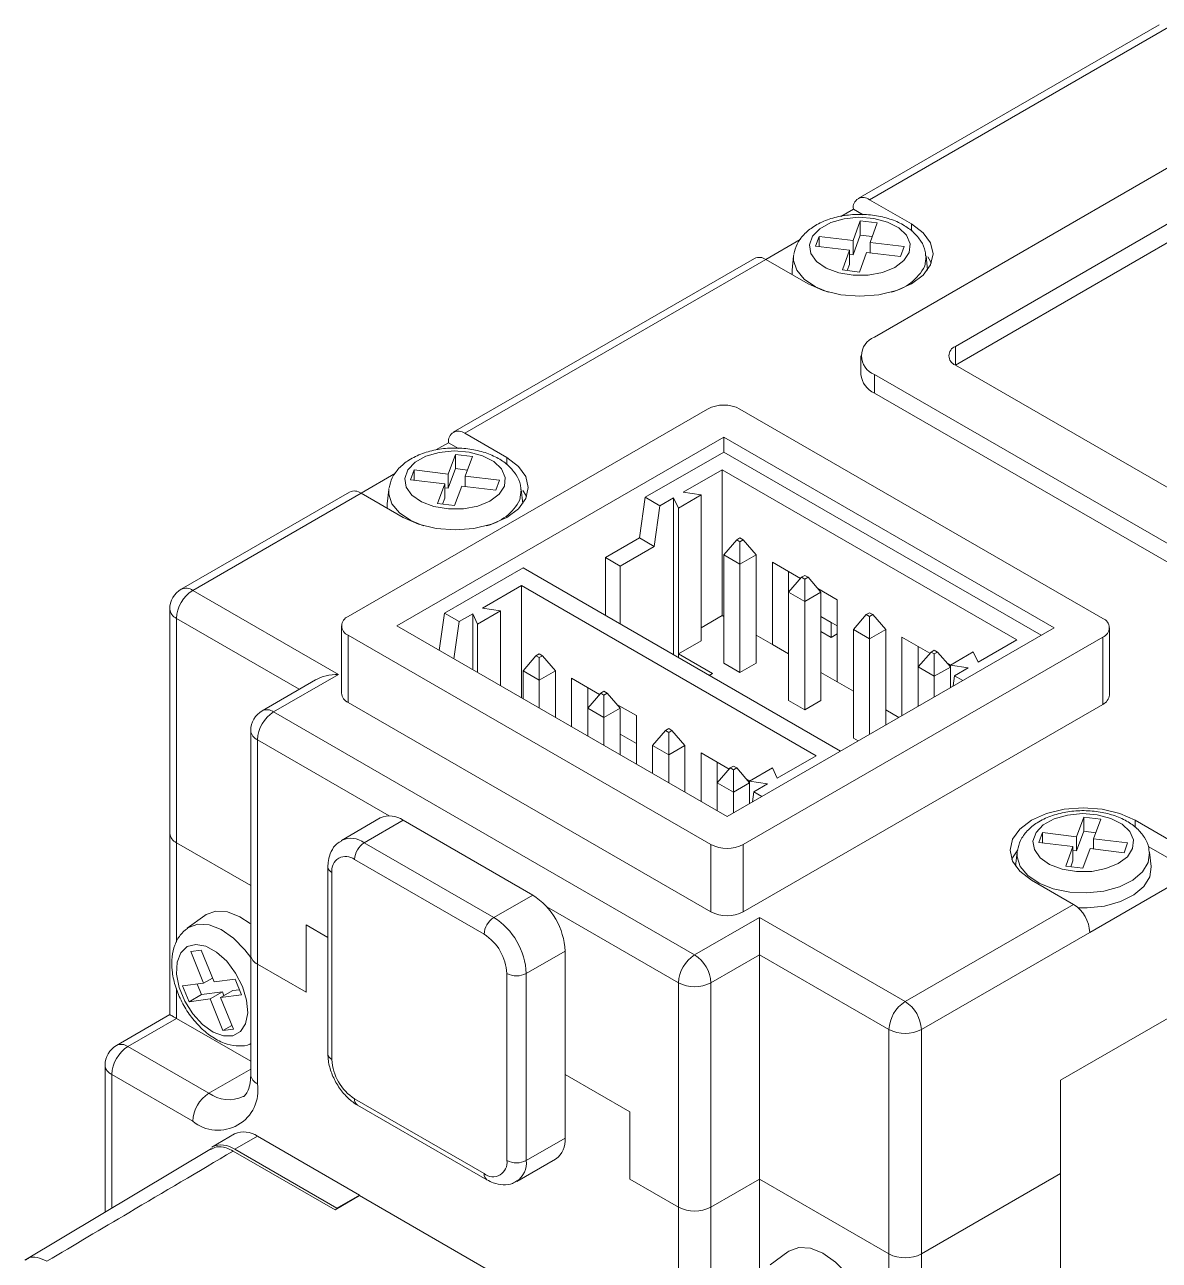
# Model space of a CAD drawing. Header units: inches. Extents: x 0.2 to 16.3, y 0.2 to 11.5.
# Drawn here: x 14.221 to 14.709, y 9.663 to 10.194 of the extents above; entities that cross this region are included whole.
import ezdxf

# ---------------------------------------------------------------- set-up
doc = ezdxf.new("R2010")
doc.units = ezdxf.units.IN
doc.header["$MEASUREMENT"] = 0

msp = doc.modelspace()

# ---------------------------------------------------------------- linework, layer by layer
at = {"color": 7, "linetype": 'Continuous', "lineweight": 18}
for p, q in [((14.7090412012, 10.1937232941), (14.5795905503, 10.118993024)), ((14.7139620611, 10.1932360101), (14.5845114102, 10.11850574)), ((14.8093101211, 10.1880142328), (14.5865993239, 10.0594460262)), ((14.8162698335, 10.1679254505), (14.621397886, 10.0554282698)), ((14.8162698335, 10.1598886315), (14.6213990172, 10.0473921038)), ((14.5775516978, 10.1144866775), (14.5721095401, 10.1113449867)), ((14.5817675095, 10.1120529412), (14.5775516978, 10.1144866775)), ((14.6026066625, 10.1080595732), (14.5845114102, 10.11850574)), ((14.5805128077, 10.1094265372), (14.5774425866, 10.1009737718)), ((14.5878339105, 10.1085403368), (14.5805128077, 10.1094265372)), ((14.5805128077, 10.1033185548), (14.5805128077, 10.1094265372)), ((14.5847636894, 10.1000875713), (14.5878339105, 10.1085403368)), ((14.5805128077, 10.1033185548), (14.5774425866, 10.0948657893)), ((14.5857087983, 10.1026895936), (14.5805128077, 10.1033185548)), ((14.5547523329, 10.1013248843), (14.539970382, 10.0927914456)), ((14.5628003808, 10.1027461727), (14.5612652702, 10.0985197899)), ((14.5612652702, 10.0985197899), (14.575907476, 10.096747389)), ((14.5774425866, 10.1009737718), (14.5628003808, 10.1027461727)), ((14.5628003808, 10.0983339688), (14.5628003808, 10.1027461727)), ((14.5774425866, 10.0948657893), (14.5774425866, 10.1009737718)), ((14.5994058952, 10.0983151704), (14.5847636894, 10.1000875713)), ((14.5847636894, 10.0956753674), (14.5847636894, 10.1000875713)), ((14.5978707847, 10.0940887877), (14.5994058952, 10.0983151704)), ((14.5350483908, 10.0932793827), (14.4055977399, 10.0185491126)), ((14.5399692507, 10.0927920987), (14.4105185998, 10.0180618286)), ((14.5399692507, 10.0927920987), (14.558064503, 10.0823459319)), ((14.5518624033, 10.0943006797), (14.5512083464, 10.0882079874)), ((14.5518624033, 10.0943006797), (14.5519367244, 10.094846085)), ((14.575907476, 10.096747389), (14.5728372549, 10.0882946236)), ((14.575907476, 10.0906394066), (14.575907476, 10.096747389)), ((14.5774425866, 10.0948657893), (14.575907476, 10.0950516105)), ((14.5801583578, 10.0874084231), (14.5832285789, 10.0958611886)), ((14.5832285789, 10.0958611886), (14.5978707847, 10.0940887877)), ((14.6094556535, 10.0882747358), (14.6088087622, 10.0943006797)), ((14.5512083464, 10.0882079874), (14.5511897481, 10.0863146434)), ((14.5728372549, 10.0882946236), (14.5801583578, 10.0874084231)), ((14.575907476, 10.0906394066), (14.5749623671, 10.0880373843)), ((14.5808337094, 10.0514105133), (14.5808337094, 10.0433736943)), ((14.621397886, 10.0473927568), (14.7536324218, 9.9710553842)), ((14.5865993239, 10.0433750004), (14.7466727094, 9.9509666019)), ((14.5865993239, 10.0433750004), (14.5865993239, 10.0353381814)), ((14.5865993239, 10.0353381814), (14.7466727094, 9.9429297829)), ((14.514914286, 10.0285126974), (14.3604086705, 9.9393185041)), ((14.6847312689, 9.9385149528), (14.5288337109, 10.0285126974)), ((14.4286138521, 10.0076156618), (14.4105185998, 10.0180618286)), ((14.3812878077, 9.9353007476), (14.5218739985, 10.016459428)), ((14.4035588874, 10.0140427661), (14.3981167297, 10.0109010753)), ((14.4077746992, 10.0116090298), (14.4035588874, 10.0140427661)), ((14.5218739985, 10.016459428), (14.6638521317, 9.9344971963)), ((14.5218739985, 10.010030234), (14.5218739985, 10.016459428)), ((14.4065199973, 10.0089826259), (14.4034497762, 10.0005298604)), ((14.4138411002, 10.0080964254), (14.4065199973, 10.0089826259)), ((14.4065199973, 10.0028746434), (14.4065199973, 10.0089826259)), ((14.4107708791, 9.9996436599), (14.4138411002, 10.0080964254)), ((14.4881378641, 9.9905547782), (14.5218739985, 10.010030234)), ((14.5218739985, 10.010030234), (14.658283683, 9.9312825993)), ((14.3888075704, 10.0023022613), (14.3872724599, 9.9980758785)), ((14.4034497762, 10.0005298604), (14.3888075704, 10.0023022613)), ((14.3888075704, 9.9978900574), (14.3888075704, 10.0023022613)), ((14.4065199973, 10.0028746434), (14.4034497762, 9.9944218779)), ((14.411715988, 10.0022456822), (14.4065199973, 10.0028746434)), ((14.5044747174, 9.9927538813), (14.5211780272, 10.0023964967)), ((14.5211780272, 10.0023964967), (14.6478447931, 9.9292733293)), ((14.5211780272, 10.0023964967), (14.5211780272, 9.9397093084)), ((14.3807595225, 10.0008809729), (14.3659775716, 9.9923475342)), ((14.3872724599, 9.9980758785), (14.4019146657, 9.9963034776)), ((14.4034497762, 9.9944218779), (14.4034497762, 10.0005298604)), ((14.4254130849, 9.997871259), (14.4107708791, 9.9996436599)), ((14.4107708791, 9.995231456), (14.4107708791, 9.9996436599)), ((14.4238779744, 9.9936448763), (14.4254130849, 9.997871259)), ((14.6666360167, 9.7400226331), (15.1120576111, 9.9971590462)), ((14.3610555805, 9.9928354713), (14.2886745714, 9.9510508041)), ((14.3659764404, 9.9923481873), (14.2935954313, 9.9505635202)), ((14.3659764404, 9.9923481873), (14.3840716927, 9.9819020205)), ((14.3778695929, 9.9938567683), (14.3772155361, 9.987764076)), ((14.3778695929, 9.9938567683), (14.3779439141, 9.9944021737)), ((14.4019146657, 9.9963034776), (14.3988444446, 9.9878507122)), ((14.4019146657, 9.9901954952), (14.4019146657, 9.9963034776)), ((14.4034497762, 9.9944218779), (14.4019146657, 9.9946076991)), ((14.4061655475, 9.9869645117), (14.4092357686, 9.9954172772)), ((14.4092357686, 9.9954172772), (14.4238779744, 9.9936448763)), ((14.4354628432, 9.9878308244), (14.4348159519, 9.9938567683)), ((14.5121592504, 9.9915652087), (14.5023579544, 9.9859070409)), ((14.5044747174, 9.9927538813), (14.5121592504, 9.9915652087)), ((14.5121592504, 9.9288780204), (14.5121592504, 9.9915652087)), ((14.3772155361, 9.987764076), (14.3771969378, 9.985870732)), ((14.3988444446, 9.9878507122), (14.4061655475, 9.9869645117)), ((14.4019146657, 9.9901954952), (14.4009695568, 9.9875934729)), ((14.4881378641, 9.9905547782), (14.4856834939, 9.9730642624)), ((14.4944016052, 9.9869387974), (14.4881378641, 9.9905547782)), ((14.4944016052, 9.9869387974), (14.4919472351, 9.9694482816)), ((14.4944016052, 9.9869387974), (14.50029889, 9.9903432274)), ((14.5023579544, 9.9859070409), (14.50029889, 9.9903432274)), ((14.50029889, 9.9228449189), (14.50029889, 9.9903432274)), ((14.5023579544, 9.9232198526), (14.5023579544, 9.9859070409)), ((14.4710680978, 9.9646269739), (14.4856834939, 9.9730642624)), ((14.4856834939, 9.9730642624), (14.4919472351, 9.9694482816)), ((14.5218739985, 9.9658323008), (14.5274417684, 9.972261756)), ((14.5288337109, 9.9730653073), (14.5274417684, 9.972261756)), ((14.5274417684, 9.972261756), (14.5288337109, 9.9714582047)), ((14.5302256534, 9.972261756), (14.5288337109, 9.9730653073)), ((14.5288337109, 9.9714582047), (14.5302256534, 9.972261756)), ((14.5288337109, 9.9618145443), (14.5288337109, 9.9714582047)), ((14.5302256534, 9.972261756), (14.5357934233, 9.9658323008)), ((14.477331839, 9.961010993), (14.4919472351, 9.9694482816)), ((14.5288337109, 9.9618145443), (14.5218739985, 9.9658323008)), ((14.5218739985, 9.9658323008), (14.5218739985, 9.9192187505)), ((14.5357934233, 9.9658323008), (14.5288337109, 9.9618145443)), ((14.5357934233, 9.9658323008), (14.5357934233, 9.9192187505)), ((14.4018374301, 9.9407345981), (14.4355735645, 9.960210054)), ((14.4355735645, 9.960210054), (14.5719832491, 9.8814624193)), ((14.4710680978, 9.9646269739), (14.4710680978, 9.939719496)), ((14.4710680978, 9.9646269739), (14.477331839, 9.961010993)), ((14.477331839, 9.961010993), (14.477331839, 9.9361035152)), ((14.5288337109, 9.9618145443), (14.5288337109, 9.9152009941)), ((14.5548150285, 9.9556530846), (14.5427531357, 9.9626162671)), ((14.5427531357, 9.9626162671), (14.5427531357, 9.9272542634)), ((14.5497128481, 9.9585985106), (14.5497128481, 9.949761275)), ((14.555280618, 9.9561907302), (14.5497128481, 9.949761275)), ((14.5566725605, 9.9569942815), (14.555280618, 9.9561907302)), ((14.555280618, 9.9561907302), (14.5566725605, 9.9553871789)), ((14.558064503, 9.9561907302), (14.5566725605, 9.9569942815)), ((14.5566725605, 9.9553871789), (14.558064503, 9.9561907302)), ((14.5566725605, 9.9457435185), (14.5566725605, 9.9553871789)), ((14.5636322729, 9.949761275), (14.558064503, 9.9561907302)), ((14.2935954313, 9.9505635202), (14.356232843, 9.9144037121)), ((14.4181742835, 9.9429337012), (14.4348775933, 9.9525763167)), ((14.4348775933, 9.9525763167), (14.5615443592, 9.8794531492)), ((14.4348775933, 9.9525763167), (14.4348775933, 9.9043640229)), ((14.5566725605, 9.9457435185), (14.5497128481, 9.949761275)), ((14.5497128481, 9.949761275), (14.5497128481, 9.9031477247)), ((14.5636322729, 9.949761275), (14.5566725605, 9.9457435185)), ((14.5705919854, 9.9465452413), (14.5622439493, 9.9513644599)), ((14.5636322729, 9.949761275), (14.5636322729, 9.9031477247)), ((14.5566725605, 9.9457435185), (14.5566725605, 9.8991299682)), ((14.5705919854, 9.9111832376), (14.5705919854, 9.9465452413)), ((14.2837529116, 9.9425267011), (14.2837529116, 9.846084873)), ((14.2866357189, 9.9385089447), (14.2866357189, 9.8420671165)), ((14.4018374301, 9.9407345981), (14.3995921189, 9.9247338937)), ((14.4081011713, 9.9371186173), (14.4018374301, 9.9407345981)), ((14.4081011713, 9.9371186173), (14.4139984561, 9.9405230473)), ((14.4160575205, 9.9360868609), (14.4139984561, 9.9405230473)), ((14.4139984561, 9.9164172923), (14.4139984561, 9.9405230473)), ((14.4258588165, 9.9417450286), (14.4160575205, 9.9360868609)), ((14.4181742835, 9.9429337012), (14.4258588165, 9.9417450286)), ((14.4258588165, 9.9095704519), (14.4258588165, 9.9417450286)), ((14.5121592504, 9.9345028794), (14.5211780272, 9.9397093084)), ((14.5211780272, 9.9397093084), (14.5218739985, 9.9393075328)), ((14.5636322729, 9.9393098838), (14.5705919854, 9.9352921273)), ((14.5680085401, 9.9367780329), (14.5636322729, 9.9393043981)), ((14.5775516978, 9.9336902491), (14.5831194677, 9.9401197044)), ((14.5845114102, 9.9409232557), (14.5831194677, 9.9401197044)), ((14.5831194677, 9.9401197044), (14.5845114102, 9.9393161531)), ((14.5859033527, 9.9401197044), (14.5845114102, 9.9409232557)), ((14.5845114102, 9.9393161531), (14.5859033527, 9.9401197044)), ((14.5845114102, 9.9393161531), (14.5845114102, 9.9296724927)), ((14.5859033527, 9.9401197044), (14.5914711226, 9.9336902491)), ((14.3575258632, 9.9353007476), (14.3575258632, 9.9063681991)), ((14.3812878077, 9.9353007476), (14.5232659409, 9.8533385159)), ((14.4081011713, 9.9371186173), (14.4058558601, 9.9211179129)), ((14.4160575205, 9.9152286197), (14.4160575205, 9.9360868609)), ((14.5232659409, 9.8533385159), (14.6638521317, 9.9344971963)), ((14.5680085401, 9.9303485777), (14.5636322729, 9.9328749429)), ((14.5680085401, 9.9367780329), (14.5680132913, 9.9367807757)), ((14.5680085401, 9.9367780329), (14.5680085401, 9.9303485777)), ((14.5845114102, 9.9296724927), (14.5775516978, 9.9336902491)), ((14.5775516978, 9.9336902491), (14.5775516978, 9.8870766989)), ((14.5914711226, 9.9336902491), (14.5845114102, 9.9296724927)), ((14.5914711226, 9.9336902491), (14.5914711226, 9.8927125292)), ((14.6876140762, 9.9055646479), (14.6876140762, 9.9344971963)), ((14.3604086705, 9.9312829911), (14.5163062285, 9.8412852465)), ((14.3604086705, 9.9312829911), (14.3604086705, 9.9023504427)), ((14.5121592504, 9.9288780204), (14.5023579544, 9.9232198526)), ((14.5302256534, 9.8412852465), (14.6847312689, 9.9304794399)), ((14.5357934233, 9.9312720199), (14.5427531357, 9.9272542634)), ((14.5680085401, 9.9303485777), (14.5705919854, 9.9318399689)), ((14.5845114102, 9.9296724927), (14.5845114102, 9.8886947727)), ((14.6104927278, 9.9235110329), (14.598430835, 9.9304742154)), ((14.598430835, 9.9304742154), (14.598430835, 9.8967302856)), ((14.6478447931, 9.9292733293), (14.6311414833, 9.9196307138)), ((14.6847312689, 9.9015468914), (14.6847312689, 9.9304794399)), ((14.4355735645, 9.9160121207), (14.4411413345, 9.922441576)), ((14.4425332769, 9.9232451272), (14.4411413345, 9.922441576)), ((14.4411413345, 9.922441576), (14.4425332769, 9.9216380247)), ((14.4439252194, 9.922441576), (14.4425332769, 9.9232451272)), ((14.4425332769, 9.9216380247), (14.4439252194, 9.922441576)), ((14.4439252194, 9.922441576), (14.4494929894, 9.9160121207)), ((14.5023579544, 9.9232198526), (14.5169733505, 9.9147825641)), ((14.5023579544, 9.9216562463), (14.5023579544, 9.9232198526)), ((14.5427531357, 9.9272542634), (14.5497128481, 9.923236507)), ((14.6053905474, 9.926456459), (14.6053905474, 9.9176192233)), ((14.6053905474, 9.9176192233), (14.6109583174, 9.9240486785)), ((14.6123502598, 9.9248522298), (14.6109583174, 9.9240486785)), ((14.6109583174, 9.9240486785), (14.6123502598, 9.9232451272)), ((14.6137422023, 9.9240486785), (14.6123502598, 9.9248522298)), ((14.6123502598, 9.9232451272), (14.6137422023, 9.9240486785)), ((14.6123502598, 9.9136014669), (14.6123502598, 9.9232451272)), ((14.6137422023, 9.9240486785), (14.6192811229, 9.9176525375)), ((14.6290824189, 9.9240669002), (14.6192811229, 9.9184087325)), ((14.6311414833, 9.9196307138), (14.6290824189, 9.9240669002)), ((14.4425332769, 9.9119943643), (14.4425332769, 9.9216380247)), ((14.5218739985, 9.9192187505), (14.5288337109, 9.9152009941)), ((14.5288337109, 9.9152009941), (14.5357934233, 9.9192187505)), ((14.6123502598, 9.9136014669), (14.6053905474, 9.9176192233)), ((14.6053905474, 9.9176192233), (14.6053905474, 9.9007480421)), ((14.6192811229, 9.917602569), (14.6123502598, 9.9136014669)), ((14.619306126, 9.9184231664), (14.6179216486, 9.9192224083)), ((14.6192811229, 9.9184087325), (14.6269656559, 9.9172200599)), ((14.6192811229, 9.9087669006), (14.6192811229, 9.9184087325)), ((14.6269656559, 9.9172200599), (14.6210683712, 9.9138156299)), ((14.3463911232, 9.9120502441), (14.3234731335, 9.8988199702)), ((14.356232843, 9.9144037121), (14.3283939934, 9.8983326862)), ((14.4425332769, 9.9119943643), (14.4355735645, 9.9160121207)), ((14.4355735645, 9.9160121207), (14.4355735645, 9.9039622472)), ((14.4494929894, 9.9160121207), (14.4425332769, 9.9119943643)), ((14.4425332769, 9.9119943643), (14.4425332769, 9.8999444908)), ((14.4494929894, 9.9160121207), (14.4494929894, 9.8959267343)), ((14.4685145946, 9.9058329045), (14.4564527018, 9.912796087)), ((14.4564527018, 9.912796087), (14.4564527018, 9.8919089779)), ((14.5169733505, 9.9147825641), (14.515619081, 9.9140007609)), ((14.5636322729, 9.9152009941), (14.5705919854, 9.9111832376)), ((14.6123502598, 9.9136014669), (14.6123502598, 9.9047657985)), ((14.620454998, 9.9094445643), (14.6210683712, 9.9138156299)), ((14.6245475486, 9.9118071435), (14.6210683712, 9.9138156299)), ((14.4634124142, 9.9087783306), (14.4634124142, 9.8999410949)), ((14.4689801841, 9.9063705501), (14.4634124142, 9.8999410949)), ((14.4703721266, 9.9071741014), (14.4689801841, 9.9063705501)), ((14.4689801841, 9.9063705501), (14.4703721266, 9.9055669988)), ((14.4717640691, 9.9063705501), (14.4703721266, 9.9071741014)), ((14.4703721266, 9.9055669988), (14.4717640691, 9.9063705501)), ((14.477331839, 9.8999410949), (14.4717640691, 9.9063705501)), ((14.5705919854, 9.9111832376), (14.5775516978, 9.9071654811)), ((14.3604086705, 9.9023504427), (14.5163062285, 9.8123526981)), ((14.4703721266, 9.8959233385), (14.4703721266, 9.9055669988)), ((14.4842915514, 9.8967250612), (14.4759435153, 9.9015442799)), ((14.5302256534, 9.8123526981), (14.6847312689, 9.9015468914)), ((14.5497128481, 9.9031477247), (14.5566725605, 9.8991299682)), ((14.5566725605, 9.8991299682), (14.5636322729, 9.9031477247)), ((14.3283939934, 9.8983326862), (14.5093465161, 9.7938710184)), ((14.4703721266, 9.8959233385), (14.4634124142, 9.8999410949)), ((14.4634124142, 9.8999410949), (14.4634124142, 9.8878912214)), ((14.477331839, 9.8999410949), (14.4703721266, 9.8959233385)), ((14.4703721266, 9.8959233385), (14.4703721266, 9.883873465)), ((14.477331839, 9.8999410949), (14.477331839, 9.8798557085)), ((14.4842915514, 9.8758379521), (14.4842915514, 9.8967250612)), ((14.5914711226, 9.8991299682), (14.5970293901, 9.8959212487)), ((14.4982109763, 9.8911030756), (14.4968190338, 9.8902995243)), ((14.4996029187, 9.8902995243), (14.4982109763, 9.8911030756)), ((14.3185514737, 9.8902958672), (14.3185514737, 9.793854039)), ((14.321434281, 9.8862781108), (14.321434281, 9.7898362826)), ((14.477331839, 9.8886796219), (14.4842915514, 9.8846618655)), ((14.4912512638, 9.8838700691), (14.4968190338, 9.8902995243)), ((14.4968190338, 9.8902995243), (14.4982109763, 9.889495973)), ((14.4982109763, 9.889495973), (14.4996029187, 9.8902995243)), ((14.4982109763, 9.889495973), (14.4982109763, 9.8798523126)), ((14.4996029187, 9.8902995243), (14.5051706887, 9.8838700691)), ((14.5775516978, 9.8870766989), (14.5796301091, 9.8858768576)), ((14.4982109763, 9.8798523126), (14.4912512638, 9.8838700691)), ((14.4912512638, 9.8838700691), (14.4912512638, 9.8718201956)), ((14.5051706887, 9.8838700691), (14.4982109763, 9.8798523126)), ((14.4982109763, 9.8798523126), (14.4982109763, 9.8678024391)), ((14.5051706887, 9.8838700691), (14.5051706887, 9.8637846827)), ((14.5241922939, 9.8736908529), (14.5121304011, 9.8806540354)), ((14.5121304011, 9.8806540354), (14.5121304011, 9.8597669262)), ((14.5190901135, 9.8766362789), (14.5190901135, 9.8677990433)), ((14.5260498259, 9.8750320498), (14.5246578834, 9.8742284985)), ((14.5274417684, 9.8742284985), (14.5260498259, 9.8750320498)), ((14.5615443592, 9.8794531492), (14.5448410494, 9.8698105337)), ((14.5190901135, 9.8677990433), (14.5246578834, 9.8742284985)), ((14.5246578834, 9.8742284985), (14.5260498259, 9.8734249472)), ((14.5260498259, 9.8734249472), (14.5274417684, 9.8742284985)), ((14.5260498259, 9.8637812868), (14.5260498259, 9.8734249472)), ((14.5274417684, 9.8742284985), (14.532980689, 9.8678323574)), ((14.5330056921, 9.8686029864), (14.5316212146, 9.8694022282)), ((14.542781985, 9.8742467202), (14.532980689, 9.8685885524)), ((14.5448410494, 9.8698105337), (14.542781985, 9.8742467202)), ((14.5260498259, 9.8637812868), (14.5190901135, 9.8677990433)), ((14.5190901135, 9.8677990433), (14.5190901135, 9.8557491698)), ((14.532980689, 9.8677823889), (14.5260498259, 9.8637812868)), ((14.5260498259, 9.8637812868), (14.5260498259, 9.8549456185)), ((14.532980689, 9.8685885524), (14.540665222, 9.8673998798)), ((14.532980689, 9.8589467206), (14.532980689, 9.8685885524)), ((14.5341545641, 9.8596243842), (14.5347679372, 9.8639954498)), ((14.540665222, 9.8673998798), (14.5347679372, 9.8639954498)), ((14.5382471147, 9.8619869634), (14.5347679372, 9.8639954498)), ((14.3742299729, 9.8527002344), (14.3575266631, 9.8430576189)), ((14.3673683829, 9.842083051), (14.3840716927, 9.8517256665)), ((14.3840716927, 9.8517256665), (14.439749392, 9.8195836148)), ((14.676556839, 9.8530936754), (14.6734866179, 9.8446409099)), ((14.6838779418, 9.8522074749), (14.676556839, 9.8530936754)), ((14.676556839, 9.8469856929), (14.676556839, 9.8530936754)), ((14.6808077208, 9.8437547094), (14.6838779418, 9.8522074749)), ((14.716745946, 9.8412805446), (14.6986506938, 9.8517267113)), ((14.2837529116, 9.846084873), (14.2837529116, 9.7680977128)), ((14.6588444121, 9.8464133108), (14.6573093015, 9.8421869281)), ((14.6734866179, 9.8446409099), (14.6588444121, 9.8464133108)), ((14.6588444121, 9.8420011069), (14.6588444121, 9.8464133108)), ((14.676556839, 9.8469856929), (14.6734866179, 9.8385329274)), ((14.6734866179, 9.8385329274), (14.6734866179, 9.8446409099)), ((14.6817528296, 9.8463567318), (14.676556839, 9.8469856929)), ((14.6954499265, 9.8419823085), (14.6808077208, 9.8437547094)), ((14.6808077208, 9.8393425056), (14.6808077208, 9.8437547094)), ((14.3185514737, 9.8236425434), (14.2866357189, 9.8420671165)), ((14.3673683829, 9.842083051), (14.4230460822, 9.8099409993)), ((14.5163062285, 9.8123526981), (14.5163062285, 9.8412852465)), ((14.5302256534, 9.8412852465), (14.5302256534, 9.8123526981)), ((14.6479064346, 9.8379678178), (14.6472595432, 9.8319418739)), ((14.6479064346, 9.8379678178), (14.6479807557, 9.8385132232)), ((14.6573093015, 9.8421869281), (14.6719515073, 9.8404145272)), ((14.6719515073, 9.8404145272), (14.6688812862, 9.8319617617)), ((14.6719515073, 9.8343065447), (14.6719515073, 9.8404145272)), ((14.6734866179, 9.8385329274), (14.6719515073, 9.8387187486)), ((14.6762023891, 9.8310755612), (14.6792726102, 9.8395283267)), ((14.6792726102, 9.8395283267), (14.693914816, 9.8377559258)), ((14.693914816, 9.8377559258), (14.6954499265, 9.8419823085)), ((14.7237056584, 9.8292259691), (14.7042805499, 9.8404398455)), ((14.7055068504, 9.8318751255), (14.7048527935, 9.8379678178)), ((14.4188702547, 9.802708254), (14.3631925554, 9.8348503057)), ((14.6688812862, 9.8319617617), (14.6762023891, 9.8310755612)), ((14.6719515073, 9.8343065447), (14.6710063984, 9.8317045224)), ((14.3517192737, 9.831634272), (14.3517192737, 9.7512660818)), ((14.3534489581, 9.8292236181), (14.3534489581, 9.748855428)), ((14.679163499, 9.8035123278), (14.7237056584, 9.8292259691)), ((14.6541085343, 9.82601307), (14.6722037866, 9.8155669032)), ((14.4230460822, 9.8099409993), (14.439749392, 9.8195836148)), ((14.2988267773, 9.8108079674), (14.2912762972, 9.805296993)), ((14.5998227775, 9.7737822361), (14.6722037866, 9.8155669032)), ((14.3423134182, 9.8067155617), (14.3517192737, 9.8012856769)), ((14.3423134182, 9.7777830132), (14.3423134182, 9.8067155617)), ((14.5093465161, 9.7938710184), (14.5371853658, 9.8099420442)), ((14.5371853658, 9.8099420442), (14.5998227775, 9.7737822361)), ((14.5371853658, 9.7938697123), (14.5371853658, 9.8099420442)), ((14.679163499, 9.8035123278), (14.6067824899, 9.7617276606)), ((14.2972949767, 9.7958820391), (14.2927845668, 9.7952953186)), ((14.2927845668, 9.7952953186), (14.2983104184, 9.7816884027)), ((14.3028208282, 9.7822751232), (14.2972949767, 9.7958820391)), ((14.436965507, 9.7858318484), (14.4536688168, 9.7954744639)), ((14.4536688168, 9.7151062737), (14.4536688168, 9.7954744639)), ((14.3185514737, 9.793854039), (14.3185514737, 9.7424183974)), ((14.3423134182, 9.7777830132), (14.321434281, 9.7898362826)), ((14.321434281, 9.7898362826), (14.321434281, 9.7384006409)), ((14.5371853658, 9.7938697123), (14.5163062285, 9.7818164429)), ((14.5928630651, 9.7617276606), (14.5371853658, 9.7938697123)), ((14.5371853658, 9.6974278841), (14.5371853658, 9.7938697123)), ((14.4286138521, 9.7054636582), (14.4286138521, 9.7858318484)), ((14.436965507, 9.7858318484), (14.436965507, 9.7054636582)), ((14.2983104184, 9.7816884027), (14.2892895987, 9.7805149616)), ((14.2892895987, 9.7805149616), (14.2920525245, 9.7737115037)), ((14.2954914013, 9.7813217009), (14.2973419059, 9.7767649986)), ((14.302157248, 9.7839091302), (14.2983104184, 9.7816884027)), ((14.3118416479, 9.7834485643), (14.3028208282, 9.7822751232)), ((14.3108731355, 9.7785251602), (14.3136921526, 9.778891862)), ((14.3146045737, 9.7766451064), (14.3118416479, 9.7834485643)), ((14.5023868037, 9.6853746147), (14.5023868037, 9.7818164429)), ((14.5163062285, 9.7818164429), (14.5163062285, 9.6853746147)), ((14.6666360167, 9.7400226331), (14.7362331408, 9.7802001976)), ((14.2920525245, 9.7737115037), (14.2973419059, 9.7767649986)), ((14.2920525245, 9.7737115037), (14.3010733442, 9.7748849448)), ((14.2973419059, 9.7767649986), (14.3063627256, 9.7779384397)), ((14.3010733442, 9.7748849448), (14.3063627256, 9.7779384397)), ((14.3010733442, 9.7748849448), (14.3065991957, 9.7612780289)), ((14.305583754, 9.7754716653), (14.3108731355, 9.7785251602)), ((14.305583754, 9.7754716653), (14.3146045737, 9.7766451064)), ((14.3111096056, 9.7618647494), (14.305583754, 9.7754716653)), ((14.3063627256, 9.7779384397), (14.3070263058, 9.7763044327)), ((14.2838283209, 9.7682283773), (14.2608357217, 9.7549550324)), ((14.2866357189, 9.7665210178), (14.2657565817, 9.7544677484)), ((14.2866357189, 9.7665210178), (14.3185514737, 9.7480964447)), ((14.3104460254, 9.7634987564), (14.3065991957, 9.7612780289)), ((14.3065991957, 9.7612780289), (14.3111096056, 9.7618647494)), ((14.5928630651, 9.6652858325), (14.5928630651, 9.7617276606)), ((14.6067824899, 9.7617276606), (14.6067824899, 9.6652858325)), ((14.2657565817, 9.7544677484), (14.3005551437, 9.7343789661)), ((14.255914062, 9.7464309294), (14.255914062, 9.6832790845)), ((14.2935954313, 9.7223243907), (14.2587968692, 9.7424131729)), ((14.4536688168, 9.7424314584), (14.4815076665, 9.7263604326)), ((14.6666360167, 9.699838538), (14.6666360167, 9.7400226331)), ((14.6666360167, 9.7400226331), (14.6666360167, 9.4024762344)), ((14.3631925554, 9.7319790223), (14.4188702547, 9.6998369707)), ((14.3644158669, 9.7292752144), (14.4200935662, 9.6971331627)), ((14.4815076665, 9.7263604326), (14.4815076665, 9.6974278841)), ((14.3115925611, 9.7168721156), (14.3018489638, 9.7112472565)), ((14.3116906836, 9.7102726886), (14.321434281, 9.7158975477)), ((14.321434281, 9.7158975477), (14.3652804692, 9.690585682)), ((14.436965507, 9.7054636582), (14.4536688168, 9.7151062737)), ((14.3017562812, 9.7106707616), (14.2214058273, 9.6626596984)), ((14.3555368718, 9.6849608229), (14.3116906836, 9.7102726886)), ((14.3548409005, 9.6841899239), (14.310993687, 9.7095023815)), ((14.432887802, 9.6964509652), (14.4495911118, 9.7060935807)), ((14.6067824899, 9.6652858325), (14.6666360167, 9.699838538)), ((14.6666360167, 9.4024762344), (14.6666360167, 9.699838538)), ((14.5023868037, 9.6853746147), (14.4815076665, 9.6974278841)), ((14.5371853658, 9.6974278841), (14.5163062285, 9.6853746147)), ((14.5928630651, 9.6652858325), (14.5371853658, 9.6974278841)), ((14.5371853658, 9.6547190018), (14.5371853658, 9.6974278841)), ((14.3652804692, 9.6903638483), (14.3548409005, 9.6841899239)), ((14.3555368718, 9.6849608229), (14.3652804692, 9.690585682)), ((14.3652804692, 9.690585682), (14.3652804692, 9.6903638483)), ((14.4557567305, 9.6381330144), (14.3652804692, 9.6903638483)), ((14.3555368718, 9.6846015188), (14.3555368718, 9.6849608229)), ((14.5023868037, 9.633938973), (14.5023868037, 9.6853746147)), ((14.5163062285, 9.6853746147), (14.5163062285, 9.633938973)), ((14.5493764242, 9.666168735), (14.5418259441, 9.6606577605)), ((14.5928630651, 9.5897397337), (14.5928630651, 9.6652858325)), ((14.6067824899, 9.6652858325), (14.6067824899, 9.5817029147))]:
    msp.add_line(p, q, dxfattribs=at)
at = {"color": 8, "linetype": 'Continuous', "lineweight": 18}
for p, q in [((14.6026066625, 10.1050374547), (14.6026066625, 10.1080595732)), ((14.621397886, 10.0554282698), (14.621397886, 10.0473927568)), ((14.4286138521, 10.0045935433), (14.4286138521, 10.0076156618)), ((14.339429811, 9.9080315641), (14.2866357189, 9.9385089447)), ((14.3780043561, 9.8536209015), (14.321434281, 9.8862781108)), ((14.6986506938, 9.8487045928), (14.6986506938, 9.8517267113)), ((14.2866357189, 9.8420671165), (14.2866357189, 9.7993582342)), ((14.5023868037, 9.7818164429), (14.4458167286, 9.8144736521)), ((14.2866357189, 9.7793548649), (14.2866357189, 9.7665210178)), ((14.2587968692, 9.7424131729), (14.2587968692, 9.6850016217)), ((14.3005551437, 9.7343789661), (14.3185514737, 9.7447680263))]:
    msp.add_line(p, q, dxfattribs=at)
at = {"color": 7, "linetype": 'Continuous', "lineweight": 18, "flags": 128}
for points in [[(14.6015387354, 10.0958508937), (14.6019072026, 10.0995728175), (14.6003589367, 10.1031920844), (14.5970315079, 10.1063871068), (14.5922205729, 10.1088739929), (14.5863536044, 10.110431772), (14.5799519083, 10.1109220285), (14.5735843033, 10.110301201), (14.5678165791, 10.1086244528), (14.5631612233, 10.1060407702), (14.5600318848, 10.1027797249), (14.5587066189, 10.099131075), (14.5593031813, 10.0954190191), (14.5617685649, 10.0919733896), (14.5658837096, 10.0891003458), (14.5712829665, 10.0870551703), (14.5774865882, 10.0860195859), (14.5839433555, 10.0860856088), (14.5900795564, 10.0872473726), (14.5953499625, 10.0894016495), (14.599286275, 10.0923570225), (14.6015387354, 10.0958508937)], [(14.558064503, 10.0823459319), (14.5645875512, 10.0794564274), (14.5721838018, 10.0776400089), (14.5803355827, 10.0770204624), (14.5884873637, 10.0776400089), (14.5960836142, 10.0794564274), (14.6026066625, 10.0823459319), (14.6076119734, 10.0861116075), (14.6107584434, 10.0904968296), (14.6118316457, 10.0952027526), (14.6107584434, 10.0999086755), (14.6076119734, 10.1042938976), (14.6026066625, 10.1080595732)], [(14.6110528196, 10.0911843431), (14.6107584434, 10.0918718565), (14.6095254152, 10.0939954123)], [(14.3840716927, 9.9819020205), (14.3905947409, 9.979012516), (14.3981909915, 9.9771960975), (14.4063427724, 9.976576551), (14.4144945533, 9.9771960975), (14.4220908039, 9.979012516), (14.4286138521, 9.9819020205), (14.4336191631, 9.9856676961), (14.4367656331, 9.9900529182), (14.4378388354, 9.9947588412), (14.4367656331, 9.9994647641), (14.4336191631, 10.0038499862), (14.4286138521, 10.0076156618)], [(14.427545925, 9.9954069823), (14.4279143922, 9.9991289061), (14.4263661263, 10.002748173), (14.4230386976, 10.0059431954), (14.4182277626, 10.0084300815), (14.4123607941, 10.0099878606), (14.4059590979, 10.0104781171), (14.399591493, 10.0098572896), (14.3938237688, 10.0081805414), (14.389168413, 10.0055968588), (14.3860390744, 10.0023358135), (14.3847138085, 9.9986871636), (14.385310371, 9.9949751077), (14.3877757546, 9.9915294782), (14.3918908992, 9.9886564344), (14.3972901562, 9.9866112589), (14.4034937779, 9.9855756745), (14.4099505452, 9.9856416974), (14.4160867461, 9.9868034612), (14.4213571521, 9.9889577381), (14.4252934647, 9.9919131111), (14.427545925, 9.9954069823)], [(14.4370600092, 9.9907404317), (14.4367656331, 9.9914279451), (14.4355326048, 9.9935515009)], [(14.6986506938, 9.8517267113), (14.6921276455, 9.8546162159), (14.684531395, 9.8564326343), (14.676379614, 9.8570521808), (14.6682278331, 9.8564326343), (14.6606315825, 9.8546162159), (14.6541085343, 9.8517267113), (14.6491032234, 9.8479610358), (14.6459567534, 9.8435758137), (14.644883551, 9.8388698907), (14.6459567534, 9.8341639677), (14.6491032234, 9.8297787456), (14.6541085343, 9.82601307)], [(14.6975827667, 9.8395180318), (14.6979512339, 9.8432399556), (14.696402968, 9.8468592225), (14.6930755392, 9.8500542449), (14.6882646042, 9.852541131), (14.6823976357, 9.8540989101), (14.6759959396, 9.8545891666), (14.6696283346, 9.8539683391), (14.6638606104, 9.8522915909), (14.6592052546, 9.8497079084), (14.6560759161, 9.846446863), (14.6547506502, 9.8427982131), (14.6553472126, 9.8390861572), (14.6578125962, 9.8356405277), (14.6619277409, 9.8327674839), (14.6673269978, 9.8307223084), (14.6735306195, 9.829686724), (14.6799873868, 9.8297527469), (14.6861235877, 9.8309145107), (14.6913939938, 9.8330687876), (14.6953303063, 9.8360241606), (14.6975827667, 9.8395180318)], [(14.6482508902, 9.8390129937), (14.6459567534, 9.8355389946), (14.6456623772, 9.8348514812)], [(14.6742494497, 9.8140309581), (14.6779871066, 9.8140115952), (14.6854740114, 9.8148249535), (14.692341148, 9.8167292386), (14.6981205325, 9.8195946766), (14.7024183093, 9.8232259926), (14.704941592, 9.8273757186), (14.7055184232, 9.8317610574), (14.7055068504, 9.8318751255)], [(14.3182746691, 9.8073260004), (14.3139315725, 9.8102277627), (14.3085479841, 9.8123520884), (14.3035682826, 9.8126677506), (14.2993318264, 9.8111532375), (14.2988267773, 9.8108079674)], [(14.3150099963, 9.7802792759), (14.3120710462, 9.7860116291), (14.3082325379, 9.7910836524), (14.3038355397, 9.7950446744), (14.299270744, 9.7975427408), (14.2949437531, 9.7983558875), (14.2912390391, 9.7974118628), (14.288485782, 9.7947945475), (14.2869286209, 9.7907365015), (14.2867059164, 9.7855983), (14.2878374567, 9.7798364948), (14.2902226994, 9.7739630476), (14.2936497054, 9.7684998398), (14.2978139701, 9.7639323015), (14.3023454803, 9.7606662786), (14.3068415914, 9.7589919714), (14.3109028043, 9.7590581496), (14.3141682623, 9.7608589328), (14.3163478152, 9.7642343137), (14.3172478001, 9.7688843747), (14.3167882494, 9.7743959377), (14.3150099963, 9.7802792759)], [(14.5828284649, 9.6434887653), (14.5793990452, 9.6503606303), (14.5749900047, 9.6566063573), (14.5699018121, 9.6618003105), (14.5644812194, 9.6655885303), (14.559097631, 9.667712856), (14.5541179294, 9.6680285182), (14.5498814733, 9.6665140051), (14.5493764242, 9.666168735)]]:
    msp.add_lwpolyline(points, dxfattribs=at)
at = {"color": 8, "linetype": 'Continuous', "lineweight": 18, "flags": 128}
for points in [[(14.5667977086, 10.0787857624), (14.5613051498, 10.0810130897), (14.5564529867, 10.0842745387), (14.5532283831, 10.088149833), (14.5518510903, 10.0923748777), (14.5518624033, 10.0943006797)], [(14.6088191027, 10.0941992928), (14.6088200751, 10.094189173), (14.6082561968, 10.0899023076)], [(14.3928048982, 9.978341851), (14.3873123395, 9.9805691783), (14.3824601764, 9.9838306273), (14.3792355728, 9.9877059216), (14.37785828, 9.9919309663), (14.3778695929, 9.9938567683)], [(14.4348262923, 9.9937553814), (14.4348272648, 9.9937452616), (14.4342633865, 9.9894583962)], [(14.7043002281, 9.8335694458), (14.7018336061, 9.8295129026), (14.6976323366, 9.8259631283), (14.6919827291, 9.8231620342), (14.6852697952, 9.8213005102), (14.6779510101, 9.820505416), (14.6705251369, 9.820830936), (14.6634982367, 9.8222548866), (14.6573491811, 9.8246802279), (14.652497018, 9.8279416768), (14.6492724144, 9.8318169711), (14.6478951216, 9.8360420158), (14.6479064346, 9.8379678178)], [(14.704863134, 9.8378664309), (14.7048641064, 9.8378563111), (14.7043002281, 9.8335694458)], [(14.2913065514, 9.8053189849), (14.2917642462, 9.8056305727), (14.2958572628, 9.8070938069), (14.3006683597, 9.8067888325), (14.3058696686, 9.804736433), (14.3111067289, 9.8010764761), (14.3160226435, 9.7960583818), (14.3185514737, 9.7927176187)]]:
    msp.add_lwpolyline(points, dxfattribs=at)
at = {"color": 7, "linetype": 'Continuous', "lineweight": 18}
for centre, radius, start, end in [((14.5817945557, 10.1151749373), 0.00429831887233, 50.7967147643, 189.2140369904), ((14.5370861793, 10.0887676762), 0.0049505633454925, 54.3824225248, 114.3071190461), ((14.5896490685, 10.0514105133), 0.0085947897014629, 110.7834207995, 249.2165792005), ((14.6229227583, 10.0514105133), 0.0042973948507326, 110.7834207995, 249.2165792005), ((14.5906852263, 10.0443561033), 0.0099003794979127, 185.6947992512, 245.6253417064), ((14.5218739985, 10.0150805017), 0.0151281683849628, 62.6096722366, 117.3903277634), ((14.4078017454, 10.0147310259), 0.0042983188723277, 50.7967147643, 189.2140369905), ((14.363093369, 9.9883237648), 0.004950563345497, 54.3824225248, 114.307119046), ((14.2935954313, 9.9425267011), 0.0098425196850392, 119.9973117337, 180), ((14.3017461136, 9.9378213379), 0.0151260315705915, 122.60547834, 177.3945215144), ((14.3619335428, 9.9353007476), 0.0042973948507326, 110.7834207995, 249.2165792005), ((14.6832063966, 9.9344971963), 0.0042973948507326, 290.7834207995, 69.2165792005), ((14.3624516217, 9.9068594036), 0.0049501897489568, 185.6947992512, 245.6253417064), ((14.6826883177, 9.9060558524), 0.0049501897489577, 294.3746582936, 354.3052007488), ((14.3283939934, 9.8902958672), 0.0098425196850407, 119.9973117336, 180), ((14.3365446757, 9.885590504), 0.0151260315706048, 122.60547834, 177.3945215143), ((14.3783055499, 9.8436768214), 0.0099011266909803, 54.3824225248, 114.3071190461), ((14.2886786701, 9.8465760775), 0.0049501897489559, 185.6947992512, 245.6253417064), ((14.3722587923, 9.8344377416), 0.0090756189423575, 122.60547834, 177.3945215143), ((14.5232659409, 9.8547174423), 0.0151281683849762, 242.6096722366, 297.3903277634), ((14.3593889592, 9.8301871818), 0.00601764642126, 50.7967147643, 189.2140369905), ((14.4234480274, 9.7940992502), 0.0302520631411821, 2.6054784857, 57.39452166), ((14.5232659409, 9.8257848938), 0.0151281683849589, 242.6096722366, 297.3903277634), ((14.6640531043, 9.802824721), 0.0151260315705847, 2.6054784856, 57.39452166), ((14.4279364916, 9.80229569), 0.0090756189423605, 122.60547834, 177.3945215143), ((14.4067447176, 9.7844566348), 0.0302520631411782, 2.6054784856, 57.39452166), ((14.4074592995, 9.7848691988), 0.0211764441988154, 2.6054784856, 57.39452166), ((14.3234772322, 9.7943452435), 0.0049501897489537, 185.6947992512, 245.6253417065), ((14.5174971984, 9.7811288361), 0.0151260315705906, 122.60547834, 177.3945215143), ((14.5011958338, 9.7811288361), 0.0151260315705999, 2.6054784857, 57.39452166), ((14.4327896796, 9.7938911658), 0.0090769010309772, 242.6096722366, 297.3903277634), ((14.5093465161, 9.7952486386), 0.0151281683849597, 242.6096722366, 297.3903277634), ((14.6079734598, 9.7610400538), 0.0151260315706023, 122.60547834, 177.3945215143), ((14.5916720952, 9.7610400538), 0.0151260315705827, 2.6054784856, 57.39452166), ((14.5998227775, 9.7751598564), 0.0151281683849589, 242.6096722366, 297.3903277634), ((14.2657565817, 9.7464309294), 0.0098425196850407, 119.9973117336, 180), ((14.2739072639, 9.7417255661), 0.0151260315705827, 122.60547834, 177.3945215144), ((14.3746035106, 9.7498180775), 0.0211764441988263, 182.6054784857, 237.39452166), ((14.3044628492, 9.7356476016), 0.0171932754893116, 230.7967147643, 9.2140369905), ((14.308705826, 9.7216367838), 0.015126031570599, 122.60547834, 177.3945215143), ((14.3156681381, 9.7078487026), 0.0099011266909749, 54.3824225248, 114.3071190461), ((14.4440231101, 9.7140415742), 0.0097042899633672, 305.0133328844, 6.298847509), ((14.3059245408, 9.7022238436), 0.0099011266909848, 54.3824225248, 114.3071190461), ((14.422673851, 9.7045000945), 0.0060176464212621, 230.7967147643, 9.2140369905), ((14.4327896796, 9.7135229757), 0.0090769010309725, 242.6096722366, 297.3903277634), ((14.5093465161, 9.6988068105), 0.0151281683849597, 242.6096722366, 297.3903277634), ((14.5998227775, 9.6787180282), 0.0151281683849589, 242.6096722366, 297.3903277634)]:
    msp.add_arc(centre, radius, start, end, dxfattribs=at)
at = {"color": 8, "linetype": 'Continuous', "lineweight": 18}
for centre, radius, start, end in [((14.5887181141, 10.1003183826), 0.0221411674261679, 283.4643146657, 331.9371846578), ((14.4147253038, 9.9998744712), 0.0221411674294077, 283.4643146503, 331.9371846559), ((14.2907123599, 9.9465390976), 0.0049505633454964, 54.3824225249, 114.3071190461), ((14.2886786701, 9.9430179056), 0.0049501897489596, 185.6947992512, 245.6253417064), ((14.325510922, 9.8943082637), 0.0049505633454968, 54.3824225249, 114.3071190461), ((14.3234772322, 9.8907870717), 0.004950189748958, 185.6947992512, 245.6253417064), ((14.3616373859, 9.8342998041), 0.0096655707539762, 53.6348656938, 115.7540795039), ((14.3546748819, 9.8319291756), 0.0029703418286309, 185.7091361304, 245.6240921146), ((14.2628735102, 9.7504433259), 0.0049505633454843, 54.3824225248, 114.3071190461), ((14.3546747288, 9.7515608045), 0.0029701138493739, 185.6947992512, 245.6253417064), ((14.2608398205, 9.7469221339), 0.0049501897489591, 185.6947992512, 245.6253417064), ((14.3234772322, 9.7429096018), 0.004950189748958, 185.6947992512, 245.6253417064), ((14.3092074857, 9.7464609428), 0.0148605915166464, 234.3921743898, 294.1952483029), ((14.3660862675, 9.7316596124), 0.0029112869880214, 173.7011524795, 234.9866671272), ((14.4270686626, 9.7045012509), 0.0099435284569036, 306.4538553505, 5.5541992344), ((14.4218270249, 9.6995460282), 0.0029710498088799, 174.3802588172, 234.2946420279)]:
    msp.add_arc(centre, radius, start, end, dxfattribs=at)
at = {"color": 7, "linetype": 'Continuous', "lineweight": 18}
msp.add_ellipse((14.356232843, 9.906366893), major_axis=(0.01391942482650776, 0), ratio=0.5773815452, start_param=1.570796326794897, end_param=2.356113226130009, dxfattribs=at)
for points, knots in [([(14.60861037854374, 10.09415366085063), (14.60859274926019, 10.094854951744), (14.60853482367335, 10.09715922499715), (14.60671074945263, 10.1007855810121), (14.60351413975156, 10.1046705621161), (14.59898786782236, 10.10790076873819), (14.59331992097785, 10.11037696593826), (14.58675694077425, 10.11190619219571), (14.57977053041256, 10.11236728336706), (14.57279392876597, 10.11172887642244), (14.56619770731293, 10.10998957596145), (14.56052923059031, 10.1072482494576), (14.55617468578555, 10.10368481340076), (14.55314775902949, 10.09962489679884), (14.55237132970541, 10.09655583066572), (14.55200153869507, 10.09509412252186)], [0, 0, 0, 0, 0.0319638158592683, 0.1050254133476599, 0.1790329928874542, 0.2580574917961201, 0.3422239554377834, 0.428210602971958, 0.5140081814168347, 0.5999568138191435, 0.686768083513549, 0.7753703665435071, 0.8561267613801622, 0.9314773043487468, 1, 1, 1, 1]), ([(14.4346175682124, 9.993709749455123), (14.43459993892886, 9.994411040348494), (14.43454201334201, 9.996715313601644), (14.4327179391213, 10.00034166961659), (14.42952132942023, 10.00422665072059), (14.42499505749102, 10.00745685734268), (14.41932711064652, 10.00993305454275), (14.41276413044291, 10.0114622808002), (14.40577772008123, 10.01192337197154), (14.39880111843463, 10.01128496502693), (14.3922048969816, 10.00954566456594), (14.38653642025897, 10.00680433806209), (14.38218187545421, 10.00324090200525), (14.37915494869816, 9.999180985403326), (14.37837851937407, 9.996111919270207), (14.37800872836373, 9.99465021112635)], [0, 0, 0, 0, 0.0319638158592681, 0.1050254133476597, 0.1790329928874539, 0.2580574917961199, 0.3422239554377832, 0.4282106029719576, 0.5140081814168349, 0.5999568138191429, 0.6867680835135487, 0.7753703665435069, 0.856126761380162, 0.9314773043487461, 1, 1, 1, 1]), ([(14.70465440984664, 9.837820798969288), (14.70463678056309, 9.838522089862659), (14.70457885497624, 9.84082636311581), (14.70275478075553, 9.844452719130752), (14.69955817105446, 9.848337700234751), (14.69503189912526, 9.851567906856847), (14.68936395228075, 9.854044104056918), (14.68280097207714, 9.85557333031436), (14.67581456171546, 9.85603442148571), (14.66883796006886, 9.855396014541093), (14.66224173861583, 9.853656714080104), (14.65657326189321, 9.850915387576256), (14.65221871708844, 9.847351951519418), (14.64919179033239, 9.843292034917491), (14.6484153610083, 9.84022296878437), (14.64804556999797, 9.838761260640515)], [0, 0, 0, 0, 0.0319638158592681, 0.1050254133476597, 0.1790329928874539, 0.2580574917961199, 0.3422239554377832, 0.4282106029719576, 0.5140081814168349, 0.5999568138191429, 0.6867680835135487, 0.7753703665435069, 0.856126761380162, 0.9314773043487461, 1, 1, 1, 1]), ([(14.35753382143955, 9.842789946098513), (14.35684379027859, 9.842428461106335), (14.35493285802237, 9.841427385545144), (14.35297858935395, 9.838342346764144), (14.35185689965637, 9.834885189187293), (14.35175775750884, 9.832543313320251), (14.35171927369678, 9.83163427197922)], [0, 0, 0, 0, 0.1767651723163368, 0.4895232109340453, 0.8018492305987017, 1, 1, 1, 1]), ([(14.29136366323681, 9.805258077981703), (14.29025042445194, 9.804332934171084), (14.28790409965457, 9.80238304894118), (14.28572028838038, 9.798075111538692), (14.28453619363129, 9.792972010873266), (14.28457726772223, 9.787114381368186), (14.28587926457174, 9.780767196950563), (14.28840339614635, 9.774341549970787), (14.29197420160504, 9.768285229823796), (14.29640398587149, 9.76294285452248), (14.30151581691259, 9.75862920013696), (14.30689088813423, 9.755763357224327), (14.31215197250608, 9.754614756522843), (14.31612424751555, 9.754611387221672), (14.3180684549429, 9.75547719429071), (14.3185514736871, 9.755692295332564)], [0, 0, 0, 0, 0.0662678977592647, 0.1396699557134242, 0.2163616365071492, 0.2987360885313131, 0.3849507642939956, 0.4715319553737995, 0.5579704854100663, 0.6449357578398028, 0.7331457468242535, 0.8236080090170669, 0.9021486762980909, 0.9756898246412838, 1, 1, 1, 1]), ([(14.28392664065999, 9.768084538642348), (14.28386742168844, 9.768118759870298), (14.28367925985415, 9.768227494096086), (14.28422879683601, 9.767910377170157), (14.28515782726599, 9.767374167858202), (14.28616133099955, 9.766794870109385), (14.28663571889262, 9.766521017776471)], [0, 0, 0, 0, 0.1458926302349692, 0.4635579477254367, 0.7464069076943418, 1, 1, 1, 1]), ([(14.35171927369678, 9.751266081832986), (14.35176450312588, 9.750280046794861), (14.35188981862231, 9.747548076200667), (14.3531721602165, 9.742900141831393), (14.35576232679991, 9.737674513226077), (14.35926872659907, 9.733152901732216), (14.36232375125398, 9.730536592538648), (14.36408770659623, 9.729473068787362), (14.36441586694354, 9.729275214388652)], [0, 0, 0, 0, 0.1186708236865051, 0.3287968359797059, 0.5388312315565157, 0.7504270362604316, 0.953570281232252, 1, 1, 1, 1]), ([(14.3185514736871, 9.742418397350496), (14.31852722562027, 9.741594267632532), (14.31845704097584, 9.739208871237478), (14.31775202437347, 9.736121944770241), (14.31651951474736, 9.733914798221752), (14.31588418762536, 9.73315421773567), (14.31534818315354, 9.732977524876478), (14.31526270468384, 9.732949347060801)], [0, 0, 0, 0, 0.1390214673661968, 0.4023896965024197, 0.6672663922318848, 0.9469378314892279, 1, 1, 1, 1]), ([(14.30138575283353, 9.710184149217524), (14.30215220686056, 9.71062677698975), (14.30399868892814, 9.711693121760868), (14.30748538209254, 9.711244011090068), (14.30999702309743, 9.709997155847743), (14.31099368698389, 9.709502381479412)], [0, 0, 0, 0, 0.2997468651303767, 0.7221270836298045, 1, 1, 1, 1]), ([(14.31099368698389, 9.709502381479412), (14.29603605941715, 9.700676728415882), (14.2693262396448, 9.684916769047438), (14.24268090071756, 9.66911959304337), (14.23095707977359, 9.66216891159782)], [0, 0, 0, 0, 0.560004810748579, 0.9999999999999999, 0.9999999999999999, 0.9999999999999999, 0.9999999999999999]), ([(14.42009356624956, 9.69713316274209), (14.42098015719449, 9.69667466151229), (14.4232160097112, 9.695518388560897), (14.42693996792119, 9.694837670788392), (14.4305882478048, 9.695131921275676), (14.4322952571397, 9.696313453803334), (14.4328806436392, 9.696718637990832)], [0, 0, 0, 0, 0.2132428438352731, 0.5377672215038021, 0.8414860290289566, 1, 1, 1, 1]), ([(14.23095707977359, 9.66216891159782), (14.22955439324943, 9.66280431966767), (14.22674901501543, 9.66407513815644), (14.22362137605231, 9.664065969672942), (14.22239446670415, 9.663056253335732), (14.22206697699732, 9.662786737329727)], [0, 0, 0, 0, 0.4229908575615293, 0.8459832788990623, 1, 1, 1, 1])]:
    msp.add_open_spline(points, degree=3, knots=knots, dxfattribs=at)

doc.saveas('drawing.dxf')
